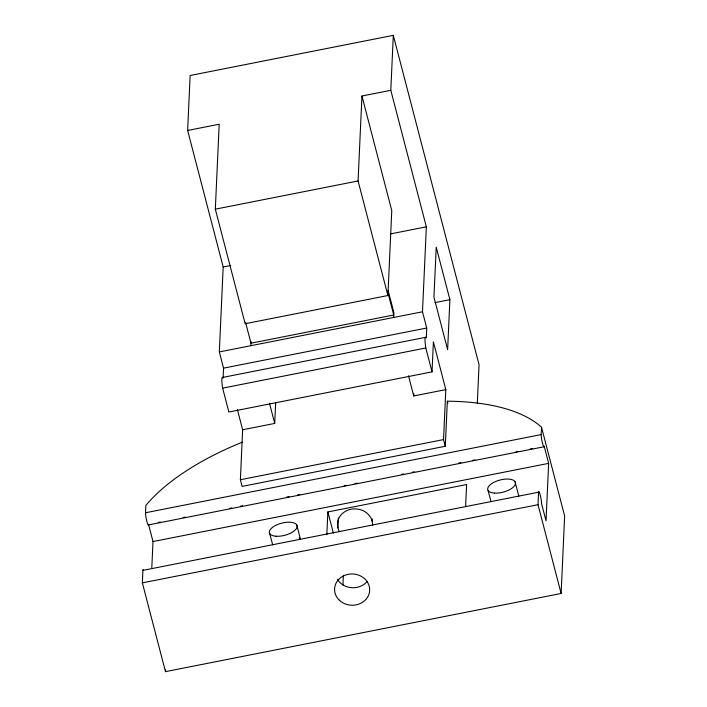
<?xml version="1.0" encoding="UTF-8"?>
<svg xmlns="http://www.w3.org/2000/svg" width="707" height="707" viewBox="0 0 707 707"><rect width="100%" height="100%" fill="white"/><g stroke="black" fill="none" stroke-linecap="round" stroke-linejoin="round"><path stroke-width="1.06" d="M237.402 409.609L242.642 429.759L240.38 479.726L242.121 486.398L445.286 446.258L447.328 401.196A192.224 84.425 -14.6 0 1 541.527 427.24L564.637 516.022L561.119 593.473L165.473 671.65L142.363 582.868L142.929 570.372A6.584 0.795 78.8 0 1 143.459 569.93M151.811 567.571L152.995 541.553L148.523 524.364A6.593 0.795 78.8 0 1 146.862 521.351A6.593 0.795 78.8 0 1 145.545 512.761L145.881 505.417A191.88 84.274 -14.6 0 1 242.209 442.211M445.286 446.258L443.545 439.586L445.817 389.619L433.391 341.879L432.03 371.864L228.856 412.013L222.643 388.143A15.527 1.882 78.8 0 1 223.094 378.148L223.553 368.153L219.329 351.927L223.182 266.981L187.638 130.459L190.139 75.499L393.304 35.35L479.054 364.706L477.305 403.317M165.473 671.65L165.579 669.467M393.304 35.35L390.812 90.319L361.94 96.019L391.766 210.58L387.904 295.526L245.152 323.735L215.326 209.175L219.188 124.229L187.638 130.459M250.87 345.696L251.056 341.525M242.642 429.759L274.723 423.422L275.659 402.893M326.828 534.607L327.862 511.948L466.611 484.534L465.63 506.106M337.919 527.89L338.37 518.045M387.904 295.526L358.078 180.965L361.94 96.019M342.93 585.043L343.372 575.33M372.138 521.13L372.236 518.938M393.622 317.487L393.852 312.485L388.134 290.533M445.817 389.619L413.736 395.955L413.834 393.79M432.03 371.864L425.808 347.994A15.527 1.882 78.8 0 1 426.268 338.008L426.719 328.013L422.494 311.778L426.356 226.832L390.812 90.319M449.899 299.671L447.628 349.638L433.957 297.134L436.228 247.167L449.899 299.671L434.929 302.631M561.119 593.473L538.009 504.692L538.575 492.196L142.929 570.372M538.575 492.196A6.584 0.795 78.8 0 1 540.201 494.927A6.584 0.795 78.8 0 1 541.553 503.649L546.034 520.838L548.641 463.368L544.169 446.188A6.593 0.795 78.8 0 1 542.508 443.174A6.593 0.795 78.8 0 1 541.191 434.584L541.527 427.24M215.326 209.175L358.078 180.965M223.182 266.981L230.747 265.487M390.688 233.876L426.356 226.832M219.329 351.927L422.494 311.778M223.553 368.153L426.719 328.013M222.475 377.467L425.641 337.319M222.643 388.143L425.808 347.994M240.38 479.726L443.545 439.586M145.545 512.761L541.191 434.584M158.253 522.446L160.409 522.013M183.113 517.533L185.278 517.1M229.598 508.342L231.755 507.918M240.407 506.212L242.572 505.779M286.892 497.021L289.048 496.597M297.7 494.891L299.856 494.458M344.185 485.7L346.342 485.276M354.994 483.57L357.15 483.137M401.47 474.379L403.635 473.955M412.287 472.249L414.443 471.816M458.763 463.058L460.929 462.634M472.824 460.284L474.98 459.859M516.057 451.738L518.222 451.313M530.109 448.963L532.274 448.538M148.337 524.956L543.975 446.78M152.995 541.553L548.641 463.368M142.363 582.868L538.009 504.692M515.085 481.75L518.814 496.075M488.077 490.419L491.012 501.67M447.328 401.196L447.885 403.308M388.019 293.034L393.737 314.986L250.985 343.195L245.541 322.286M408.487 375.797L413.736 395.955M327.862 511.948L333.359 533.051M269.482 403.264L274.723 423.422M296.737 524.903L300.457 539.22A14.273 6.266 -14.6 0 0 299.141 537.93M269.729 533.564L272.655 544.823M339.537 531.726A17.569 15.642 2.6 0 1 351.052 509.234A17.569 15.642 2.6 0 1 372.58 525.195M367.18 581.366A17.569 15.642 2.6 0 1 337.416 579.333M339.289 600.163A17.569 15.642 2.6 0 0 368.921 594.313A17.569 15.642 2.6 0 0 348.136 574.331A17.569 15.642 2.6 0 0 339.289 600.163M494.379 493.088A14.273 6.266 -14.6 0 0 515.483 483.341A14.273 6.266 -14.6 0 0 494.891 481.838A14.273 6.266 -14.6 0 0 494.379 493.088M276.022 536.233A14.273 6.266 -14.6 0 0 297.134 526.485A14.273 6.266 -14.6 0 0 276.534 524.983A14.273 6.266 -14.6 0 0 276.022 536.233"/></g></svg>
